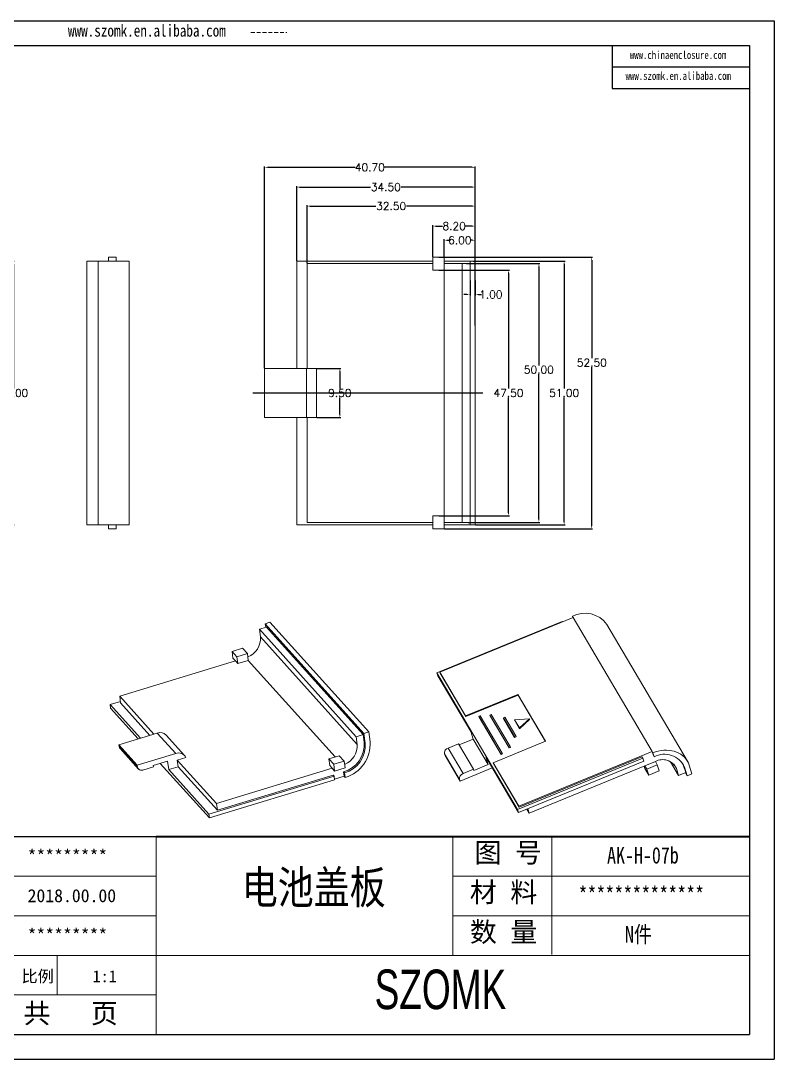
# Model space of a CAD drawing. Header units: inches. Extents: x 3379 to 5004, y 1126 to 1474.
# Drawn here: x 4613.5 to 4759.1, y 1127.3 to 1328 of the extents above; entities that cross this region are included whole.
import ezdxf

# ---------------------------------------------------------------- set-up
doc = ezdxf.new("R2010")
doc.units = ezdxf.units.IN
doc.header["$LTSCALE"] = 15
doc.linetypes.add('HIDDEN', pattern=[0.075, 0.05, -0.025])
doc.layers.add('文字', color=81, linetype='Continuous')
doc.layers.add('粗实线', color=7, linetype='Continuous', lineweight=30)
doc.layers.add('细实线', color=3, linetype='Continuous', lineweight=9)
doc.styles.get("Standard").update_dxf_attribs({"font": 'txt', "bigfont": 'gbcbig.shx'})
doc.styles.add('宋体', font='', dxfattribs={"width": 0.8, "height": 3.5})
doc.styles.add('长仿宋', font='', dxfattribs={"width": 0.7, "height": 4})
doc.styles.get('宋体').set_extended_font_data('SimSun')
doc.styles.get('长仿宋').set_extended_font_data('SimSun')
doc.dimstyles.new('2', dxfattribs={"dimtxt": 1.5, "dimasz": 0.6, "dimexe": 0.18, "dimexo": 0.0625, "dimgap": 0.09, "dimtad": 0, "dimtih": 1, "dimtoh": 1, "dimzin": 0, "dimdsep": 46, "dimtxsty": 'Standard', "dimcen": 0, "dimadec": 0, "dimazin": 2, "dimtfac": 1, "dimtofl": 0, "dimtmove": 0, "dimatfit": 3, "dimfxl": 1, "dimtolj": 1, "dimtzin": 0, "dimarcsym": 0})

# ---------------------------------------------------------------- blocks, each defined once
blk = doc.blocks.new('*D255')
at = {"color": 0, "lineweight": -2}
for p, q in [((4666.84, 1281.62), (4666.84, 1296.02)), ((4667.44, 1295.84), (4681.13, 1295.84)), ((4700.74, 1295.84), (4687.06, 1295.84)), ((4701.34, 1281.62), (4701.34, 1296.02))]:
    blk.add_line(p, q, dxfattribs=at)
at = {"color": 0}
for points in [[(4667.44, 1295.94), (4667.44, 1295.74), (4666.84, 1295.84)], [(4700.74, 1295.94), (4700.74, 1295.74), (4701.34, 1295.84)]]:
    blk.add_solid(points, dxfattribs=at)
at = {"layer": 'Defpoints', "color": 0}
for p in [(4701.34, 1295.84), (4666.84, 1281.56), (4701.34, 1281.56)]:
    blk.add_point(p, dxfattribs=at)
at = {"color": 0, "insert": (4684.09, 1295.84), "char_height": 1.5, "attachment_point": 5}
blk.add_mtext('\\A1;34.50', dxfattribs=at)
blk = doc.blocks.new('*D256')
at = {"color": 0, "lineweight": -2}
for p, q in [((4660.64, 1260.87), (4660.64, 1299.85)), ((4661.24, 1299.67), (4678.15, 1299.67)), ((4700.74, 1299.67), (4683.83, 1299.67)), ((4701.34, 1276.88), (4701.34, 1299.85))]:
    blk.add_line(p, q, dxfattribs=at)
at = {"color": 0}
for points in [[(4661.24, 1299.77), (4661.24, 1299.57), (4660.64, 1299.67)], [(4700.74, 1299.77), (4700.74, 1299.57), (4701.34, 1299.67)]]:
    blk.add_solid(points, dxfattribs=at)
at = {"layer": 'Defpoints', "color": 0}
for p in [(4660.64, 1299.67), (4701.34, 1276.81), (4660.64, 1260.81)]:
    blk.add_point(p, dxfattribs=at)
at = {"color": 0, "insert": (4680.99, 1299.67), "char_height": 1.5, "attachment_point": 5}
blk.add_mtext('\\A1;40.70', dxfattribs=at)
blk = doc.blocks.new('*D257')
at = {"color": 0, "lineweight": -2}
for p, q in [((4668.84, 1281.12), (4668.84, 1292.35)), ((4701.34, 1276.88), (4701.34, 1292.35)), ((4669.44, 1292.17), (4682.13, 1292.17)), ((4700.74, 1292.17), (4688.06, 1292.17))]:
    blk.add_line(p, q, dxfattribs=at)
at = {"color": 0}
for points in [[(4669.44, 1292.27), (4669.44, 1292.07), (4668.84, 1292.17)], [(4700.74, 1292.27), (4700.74, 1292.07), (4701.34, 1292.17)]]:
    blk.add_solid(points, dxfattribs=at)
at = {"layer": 'Defpoints', "color": 0}
for p in [(4668.84, 1292.17), (4668.84, 1281.06), (4701.34, 1276.81)]:
    blk.add_point(p, dxfattribs=at)
at = {"color": 0, "insert": (4685.09, 1292.17), "char_height": 1.5, "attachment_point": 5}
blk.add_mtext('\\A1;32.50', dxfattribs=at)
blk = doc.blocks.new('*D258')
at = {"color": 0, "lineweight": -2}
for p, q in [((4693.14, 1282.37), (4693.14, 1288.48)), ((4693.74, 1288.3), (4695.03, 1288.3)), ((4700.74, 1288.3), (4699.46, 1288.3)), ((4701.34, 1273.44), (4701.34, 1288.48))]:
    blk.add_line(p, q, dxfattribs=at)
at = {"color": 0}
for points in [[(4693.74, 1288.4), (4693.74, 1288.2), (4693.14, 1288.3)], [(4700.74, 1288.4), (4700.74, 1288.2), (4701.34, 1288.3)]]:
    blk.add_solid(points, dxfattribs=at)
at = {"layer": 'Defpoints', "color": 0}
for p in [(4693.14, 1288.3), (4693.14, 1282.31), (4701.34, 1273.37)]:
    blk.add_point(p, dxfattribs=at)
at = {"color": 0, "insert": (4697.24, 1288.3), "char_height": 1.5, "attachment_point": 5}
blk.add_mtext('\\A1;8.20', dxfattribs=at)
blk = doc.blocks.new('*D259')
at = {"color": 0, "lineweight": -2}
for p, q in [((4695.34, 1282.37), (4695.34, 1285.76)), ((4695.94, 1285.58), (4696.25, 1285.58)), ((4700.74, 1285.58), (4700.43, 1285.58)), ((4701.34, 1269.08), (4701.34, 1285.76))]:
    blk.add_line(p, q, dxfattribs=at)
at = {"color": 0}
for points in [[(4695.94, 1285.68), (4695.94, 1285.48), (4695.34, 1285.58)], [(4700.74, 1285.68), (4700.74, 1285.48), (4701.34, 1285.58)]]:
    blk.add_solid(points, dxfattribs=at)
at = {"layer": 'Defpoints', "color": 0}
for p in [(4695.34, 1285.58), (4695.34, 1282.31), (4701.34, 1269.02)]:
    blk.add_point(p, dxfattribs=at)
at = {"color": 0, "insert": (4698.34, 1285.58), "char_height": 1.5, "attachment_point": 5}
blk.add_mtext('\\A1;6.00', dxfattribs=at)
blk = doc.blocks.new('*D260')
at = {"color": 0, "lineweight": -2}
for p, q in [((4700.34, 1277.78), (4700.34, 1274.91)), ((4701.34, 1277.78), (4701.34, 1274.91)), ((4699.74, 1275.09), (4699.14, 1275.09)), ((4701.94, 1275.09), (4702.54, 1275.09))]:
    blk.add_line(p, q, dxfattribs=at)
at = {"color": 0}
for points in [[(4699.74, 1275.19), (4699.74, 1274.99), (4700.34, 1275.09)], [(4701.94, 1275.19), (4701.94, 1274.99), (4701.34, 1275.09)]]:
    blk.add_solid(points, dxfattribs=at)
at = {"layer": 'Defpoints', "color": 0}
for p in [(4700.34, 1277.84), (4701.34, 1277.84), (4701.34, 1275.09)]:
    blk.add_point(p, dxfattribs=at)
at = {"color": 0, "insert": (4704.38, 1275.09), "char_height": 1.5, "attachment_point": 5}
blk.add_mtext('\\A1;1.00', dxfattribs=at)
blk = doc.blocks.new('*D261')
at = {"color": 0, "lineweight": -2}
for p, q in [((4700.91, 1281.56), (4718.69, 1281.56)), ((4718.51, 1280.96), (4718.51, 1256.9)), ((4718.51, 1231.16), (4718.51, 1255.22)), ((4701.41, 1230.56), (4718.69, 1230.56))]:
    blk.add_line(p, q, dxfattribs=at)
at = {"color": 0}
for points in [[(4718.41, 1280.96), (4718.61, 1280.96), (4718.51, 1281.56)], [(4718.41, 1231.16), (4718.61, 1231.16), (4718.51, 1230.56)]]:
    blk.add_solid(points, dxfattribs=at)
at = {"layer": 'Defpoints', "color": 0}
for p in [(4700.84, 1281.56), (4718.51, 1281.56), (4701.34, 1230.56)]:
    blk.add_point(p, dxfattribs=at)
at = {"color": 0, "insert": (4718.51, 1256.06), "char_height": 1.5, "attachment_point": 5}
blk.add_mtext('\\A1;51.00', dxfattribs=at)
blk = doc.blocks.new('*D262')
at = {"color": 0, "lineweight": -2}
for p, q in [((4694.31, 1282.31), (4724.02, 1282.31)), ((4723.84, 1281.71), (4723.84, 1262.76)), ((4723.84, 1230.41), (4723.84, 1261.08)), ((4695.41, 1229.81), (4724.02, 1229.81))]:
    blk.add_line(p, q, dxfattribs=at)
at = {"color": 0}
for points in [[(4723.74, 1281.71), (4723.94, 1281.71), (4723.84, 1282.31)], [(4723.74, 1230.41), (4723.94, 1230.41), (4723.84, 1229.81)]]:
    blk.add_solid(points, dxfattribs=at)
at = {"layer": 'Defpoints', "color": 0}
for p in [(4694.24, 1282.31), (4723.84, 1282.31), (4695.34, 1229.81)]:
    blk.add_point(p, dxfattribs=at)
at = {"color": 0, "insert": (4723.84, 1261.92), "char_height": 1.5, "attachment_point": 5}
blk.add_mtext('\\A1;52.50', dxfattribs=at)
blk = doc.blocks.new('*D263')
at = {"color": 0, "lineweight": -2}
for p, q in [((4699.66, 1281.06), (4713.82, 1281.06)), ((4713.64, 1280.46), (4713.64, 1261.39)), ((4713.64, 1231.66), (4713.64, 1259.71)), ((4699.96, 1231.06), (4713.82, 1231.06))]:
    blk.add_line(p, q, dxfattribs=at)
at = {"color": 0}
for points in [[(4713.54, 1280.46), (4713.74, 1280.46), (4713.64, 1281.06)], [(4713.54, 1231.66), (4713.74, 1231.66), (4713.64, 1231.06)]]:
    blk.add_solid(points, dxfattribs=at)
at = {"layer": 'Defpoints', "color": 0}
for p in [(4699.59, 1281.06), (4699.89, 1231.06), (4713.64, 1231.06)]:
    blk.add_point(p, dxfattribs=at)
at = {"color": 0, "insert": (4713.64, 1260.55), "char_height": 1.5, "attachment_point": 5}
blk.add_mtext('\\A1;50.00', dxfattribs=at)
blk = doc.blocks.new('*D264')
at = {"color": 0, "lineweight": -2}
for p, q in [((4694.31, 1279.81), (4707.95, 1279.81)), ((4707.77, 1279.21), (4707.77, 1256.9)), ((4707.77, 1232.91), (4707.77, 1255.22)), ((4694.31, 1232.31), (4707.95, 1232.31))]:
    blk.add_line(p, q, dxfattribs=at)
at = {"color": 0}
for points in [[(4707.67, 1279.21), (4707.87, 1279.21), (4707.77, 1279.81)], [(4707.67, 1232.91), (4707.87, 1232.91), (4707.77, 1232.31)]]:
    blk.add_solid(points, dxfattribs=at)
at = {"layer": 'Defpoints', "color": 0}
for p in [(4694.24, 1279.81), (4707.77, 1279.81), (4694.24, 1232.31)]:
    blk.add_point(p, dxfattribs=at)
at = {"color": 0, "insert": (4707.77, 1256.06), "char_height": 1.5, "attachment_point": 5}
blk.add_mtext('\\A1;47.50', dxfattribs=at)
blk = doc.blocks.new('*D265')
at = {"color": 0, "lineweight": -2}
for p, q in [((4670.71, 1260.81), (4675.37, 1260.81)), ((4675.19, 1260.21), (4675.19, 1256.9)), ((4675.19, 1251.91), (4675.19, 1255.22)), ((4670.71, 1251.31), (4675.37, 1251.31))]:
    blk.add_line(p, q, dxfattribs=at)
at = {"color": 0}
for points in [[(4675.09, 1260.21), (4675.29, 1260.21), (4675.19, 1260.81)], [(4675.09, 1251.91), (4675.29, 1251.91), (4675.19, 1251.31)]]:
    blk.add_solid(points, dxfattribs=at)
at = {"layer": 'Defpoints', "color": 0}
for p in [(4670.64, 1260.81), (4675.19, 1260.81), (4670.64, 1251.31)]:
    blk.add_point(p, dxfattribs=at)
at = {"color": 0, "insert": (4675.19, 1256.06), "char_height": 1.5, "attachment_point": 5}
blk.add_mtext('\\A1;9.50', dxfattribs=at)
blk = doc.blocks.new('*D268')
at = {"color": 0, "lineweight": -2}
for p, q in [((4590.94, 1281.56), (4612.28, 1281.56)), ((4612.1, 1280.96), (4612.1, 1256.9)), ((4612.1, 1231.16), (4612.1, 1255.22)), ((4596.53, 1230.56), (4612.28, 1230.56))]:
    blk.add_line(p, q, dxfattribs=at)
at = {"color": 0}
for points in [[(4612, 1280.96), (4612.2, 1280.96), (4612.1, 1281.56)], [(4612, 1231.16), (4612.2, 1231.16), (4612.1, 1230.56)]]:
    blk.add_solid(points, dxfattribs=at)
at = {"layer": 'Defpoints', "color": 0}
for p in [(4590.88, 1281.56), (4596.47, 1230.56), (4612.1, 1230.56)]:
    blk.add_point(p, dxfattribs=at)
at = {"color": 0, "insert": (4612.1, 1256.06), "char_height": 1.5, "attachment_point": 5}
blk.add_mtext('\\A1;51.00', dxfattribs=at)

msp = doc.modelspace()

# ---------------------------------------------------------------- linework, layer by layer
for p, q in [((4475.316, 1327.984), (4759.104, 1327.984)), ((4759.104, 1327.984), (4759.104, 1127.325)), ((4482.659, 1323.206), (4754.326, 1323.206)), ((4727.784, 1323.206), (4727.784, 1314.912)), ((4754.326, 1323.206), (4754.326, 1132.103)), ((4727.784, 1319.059), (4754.326, 1319.059)), ((4727.784, 1314.912), (4754.326, 1314.912)), ((4639.665, 1170.324), (4582.334, 1170.324)), ((4482.659, 1132.103), (4754.326, 1132.103)), ((4475.316, 1127.325), (4759.104, 1127.325))]:
    msp.add_line(p, q)
at = {"color": 7, "linetype": 'HIDDEN', "lineweight": 0}
msp.add_line((4658.001, 1325.737), (4664.913, 1325.737), dxfattribs=at)
at = {"color": 7, "linetype": 'Continuous', "lineweight": 15}
for p, q in [((4630.488, 1282.306), (4630.488, 1281.556)), ((4630.488, 1282.306), (4631.988, 1282.306)), ((4631.988, 1282.306), (4631.988, 1281.556)), ((4693.144, 1282.306), (4695.344, 1282.306)), ((4693.144, 1279.806), (4693.144, 1282.306)), ((4695.344, 1282.306), (4695.344, 1279.806)), ((4626.274, 1281.556), (4626.274, 1230.556)), ((4626.274, 1281.556), (4628.488, 1281.556)), ((4628.488, 1281.556), (4628.488, 1230.556)), ((4628.488, 1281.556), (4634.488, 1281.556)), ((4634.488, 1281.556), (4634.488, 1281.056)), ((4634.488, 1281.056), (4634.488, 1231.056)), ((4693.144, 1281.556), (4666.844, 1281.556)), ((4666.844, 1260.806), (4666.844, 1281.556)), ((4668.844, 1260.806), (4668.844, 1281.056)), ((4668.844, 1281.056), (4693.144, 1281.056)), ((4700.344, 1281.556), (4695.344, 1281.556)), ((4695.344, 1281.056), (4698.844, 1281.056)), ((4698.844, 1281.056), (4700.344, 1281.056)), ((4698.844, 1281.056), (4698.844, 1231.056)), ((4700.344, 1230.556), (4700.344, 1281.556)), ((4700.344, 1281.556), (4701.344, 1281.556)), ((4701.344, 1281.556), (4701.344, 1230.556)), ((4695.344, 1279.806), (4693.144, 1279.806)), ((4695.344, 1232.306), (4695.344, 1279.806)), ((4660.644, 1260.806), (4660.644, 1251.306)), ((4660.644, 1260.806), (4668.707, 1260.806)), ((4668.707, 1251.306), (4668.707, 1260.806)), ((4668.707, 1260.806), (4670.644, 1260.806)), ((4670.644, 1260.806), (4670.644, 1251.306)), ((4660.644, 1251.306), (4668.707, 1251.306)), ((4666.844, 1230.556), (4666.844, 1251.306)), ((4670.644, 1251.306), (4668.707, 1251.306)), ((4668.844, 1231.056), (4668.844, 1251.306)), ((4693.144, 1232.306), (4693.144, 1229.806)), ((4695.344, 1232.306), (4693.144, 1232.306)), ((4695.344, 1229.806), (4695.344, 1232.306)), ((4626.274, 1230.556), (4628.488, 1230.556)), ((4628.488, 1230.556), (4634.488, 1230.556)), ((4630.488, 1229.806), (4630.488, 1230.556)), ((4631.988, 1229.806), (4631.988, 1230.556)), ((4634.488, 1230.556), (4634.488, 1231.056)), ((4693.144, 1230.556), (4666.844, 1230.556)), ((4668.844, 1231.056), (4693.144, 1231.056)), ((4695.344, 1231.056), (4698.844, 1231.056)), ((4700.344, 1230.556), (4695.344, 1230.556)), ((4698.844, 1231.056), (4700.344, 1231.056)), ((4700.344, 1230.556), (4701.344, 1230.556)), ((4630.488, 1229.806), (4631.988, 1229.806)), ((4693.144, 1229.806), (4695.344, 1229.806)), ((4720.256, 1212.655), (4694.5, 1202.088)), ((4720.104, 1212.914), (4720.256, 1212.655)), ((4720.195, 1212.63), (4720.104, 1212.914)), ((4735.52, 1186.767), (4720.256, 1212.655)), ((4659.626, 1210.408), (4661.006, 1210.828)), ((4659.626, 1210.408), (4678.327, 1189.646)), ((4659.829, 1208.924), (4659.626, 1210.408)), ((4660.76, 1211.468), (4661.679, 1211.748)), ((4660.853, 1210.781), (4660.76, 1211.468)), ((4679.835, 1190.291), (4660.76, 1211.468)), ((4679.707, 1190.066), (4661.006, 1210.828)), ((4661.679, 1211.748), (4680.755, 1190.572)), ((4693.937, 1202.004), (4718.129, 1211.93)), ((4718.129, 1211.93), (4718.199, 1211.811)), ((4742.319, 1184.948), (4726.75, 1211.354)), ((4678.53, 1188.162), (4659.829, 1208.924)), ((4654.355, 1206.115), (4656.378, 1206.731)), ((4655.29, 1205.077), (4654.355, 1206.115)), ((4654.355, 1206.115), (4654.532, 1204.817)), ((4656.378, 1206.731), (4657.313, 1205.693)), ((4632.647, 1197.491), (4654.999, 1204.298)), ((4654.999, 1204.298), (4654.532, 1204.817)), ((4655.467, 1203.779), (4654.999, 1204.298)), ((4657.313, 1205.693), (4655.29, 1205.077)), ((4655.29, 1205.077), (4655.467, 1203.779)), ((4657.491, 1204.395), (4655.467, 1203.779)), ((4657.313, 1205.693), (4657.491, 1204.395)), ((4693.937, 1202.004), (4709.506, 1175.598)), ((4693.937, 1202.004), (4694.134, 1201.39)), ((4699.461, 1193.674), (4694.5, 1202.088)), ((4694.549, 1201.934), (4694.5, 1202.088)), ((4694.134, 1201.39), (4700.468, 1190.647)), ((4699.51, 1193.52), (4694.549, 1201.934)), ((4632.79, 1196.447), (4630.798, 1195.84)), ((4639.265, 1190.144), (4632.647, 1197.491)), ((4632.825, 1196.193), (4632.647, 1197.491)), ((4638.487, 1189.907), (4632.825, 1196.193)), ((4709.579, 1197.825), (4699.461, 1193.674)), ((4709.629, 1197.672), (4699.51, 1193.52)), ((4714.922, 1188.765), (4709.579, 1197.825)), ((4709.629, 1197.672), (4709.579, 1197.825)), ((4714.889, 1188.751), (4709.629, 1197.672)), ((4630.892, 1195.148), (4630.798, 1195.84)), ((4636.647, 1189.347), (4630.798, 1195.84)), ((4636.232, 1189.22), (4630.892, 1195.148)), ((4704.44, 1193.948), (4704.164, 1193.835)), ((4708.103, 1187.735), (4704.44, 1193.948)), ((4699.51, 1193.52), (4699.461, 1193.674)), ((4702.295, 1193.711), (4702.019, 1193.598)), ((4702.019, 1193.598), (4706.293, 1186.35)), ((4702.019, 1193.598), (4702.068, 1193.445)), ((4702.068, 1193.445), (4706.342, 1186.196)), ((4706.569, 1186.463), (4702.295, 1193.711)), ((4704.164, 1193.835), (4704.213, 1193.682)), ((4704.164, 1193.835), (4707.827, 1187.622)), ((4704.213, 1193.682), (4707.877, 1187.469)), ((4707.043, 1193.409), (4706.767, 1193.296)), ((4706.767, 1193.296), (4706.816, 1193.142)), ((4706.767, 1193.296), (4708.904, 1189.671)), ((4706.816, 1193.142), (4708.953, 1189.518)), ((4709.18, 1189.785), (4707.043, 1193.409)), ((4711.791, 1193.106), (4708.943, 1192.902)), ((4708.943, 1192.902), (4708.992, 1192.749)), ((4708.943, 1192.902), (4709.859, 1191.349)), ((4708.992, 1192.749), (4709.908, 1191.196)), ((4709.859, 1191.349), (4711.791, 1193.106)), ((4709.908, 1191.196), (4711.84, 1192.953)), ((4711.791, 1193.106), (4711.84, 1192.953)), ((4632.501, 1188.084), (4639.918, 1190.343)), ((4643.472, 1186.398), (4639.918, 1190.343)), ((4645.194, 1186.006), (4641.641, 1189.95)), ((4678.327, 1189.646), (4679.707, 1190.066)), ((4679.707, 1190.066), (4679.91, 1188.583)), ((4679.835, 1190.291), (4680.755, 1190.572)), ((4680.097, 1188.375), (4679.835, 1190.291)), ((4680.755, 1190.572), (4681.017, 1188.655)), ((4700.468, 1190.647), (4700.936, 1189.19)), ((4709.859, 1191.349), (4709.908, 1191.196)), ((4632.501, 1188.084), (4636.054, 1184.14)), ((4632.549, 1187.735), (4632.501, 1188.084)), ((4678.53, 1188.162), (4678.327, 1189.646)), ((4679.91, 1188.583), (4680.097, 1188.375)), ((4698.102, 1188.289), (4696.078, 1187.458)), ((4701.002, 1183.37), (4698.102, 1188.289)), ((4700.936, 1189.19), (4698.226, 1188.079)), ((4703.836, 1184.272), (4700.936, 1189.19)), ((4704.803, 1184.613), (4714.922, 1188.765)), ((4708.904, 1189.671), (4709.18, 1189.785)), ((4708.904, 1189.671), (4708.953, 1189.518)), ((4708.953, 1189.518), (4709.229, 1189.631)), ((4709.18, 1189.785), (4709.229, 1189.631)), ((4632.549, 1187.735), (4636.102, 1183.79)), ((4632.726, 1187.346), (4636.279, 1183.401)), ((4636.054, 1184.14), (4643.472, 1186.398)), ((4675.08, 1185.97), (4673.056, 1185.354)), ((4676.015, 1184.932), (4675.08, 1185.97)), ((4698.305, 1181.394), (4695.405, 1186.313)), ((4695.405, 1186.313), (4695.504, 1186.003)), ((4698.404, 1181.085), (4695.504, 1186.003)), ((4696.078, 1187.458), (4698.979, 1182.54)), ((4706.293, 1186.35), (4706.569, 1186.463)), ((4706.293, 1186.35), (4706.342, 1186.196)), ((4706.342, 1186.196), (4706.618, 1186.309)), ((4706.569, 1186.463), (4706.618, 1186.309)), ((4707.827, 1187.622), (4708.103, 1187.735)), ((4707.827, 1187.622), (4707.877, 1187.469)), ((4707.877, 1187.469), (4708.152, 1187.582)), ((4708.103, 1187.735), (4708.152, 1187.582)), ((4735.52, 1186.767), (4709.764, 1176.2)), ((4735.767, 1185.999), (4735.52, 1186.767)), ((4735.673, 1186.508), (4735.52, 1186.767)), ((4735.919, 1185.74), (4735.673, 1186.508)), ((4735.767, 1185.999), (4735.919, 1185.74)), ((4636.102, 1183.79), (4636.054, 1184.14)), ((4641.888, 1184.921), (4639.128, 1184.081)), ((4639.128, 1184.081), (4639.164, 1183.821)), ((4649.968, 1173.971), (4640.488, 1184.495)), ((4642.112, 1183.28), (4641.888, 1184.921)), ((4645.43, 1185.642), (4643.775, 1185.138)), ((4651.349, 1176.73), (4643.775, 1185.138)), ((4643.775, 1185.138), (4643.952, 1183.84)), ((4673.056, 1185.354), (4673.991, 1184.316)), ((4673.056, 1185.354), (4673.233, 1184.056)), ((4673.233, 1184.056), (4673.701, 1183.536)), ((4673.991, 1184.316), (4676.015, 1184.932)), ((4673.991, 1184.316), (4674.168, 1183.017)), ((4676.015, 1184.932), (4676.192, 1183.634)), ((4703.836, 1184.272), (4701.076, 1183.139)), ((4703.369, 1185.728), (4709.703, 1174.984)), ((4703.369, 1185.728), (4703.836, 1184.272)), ((4704.853, 1184.46), (4704.803, 1184.613)), ((4709.764, 1176.2), (4704.803, 1184.613)), ((4709.813, 1176.046), (4704.853, 1184.46)), ((4709.506, 1175.598), (4733.699, 1185.524)), ((4733.896, 1184.91), (4709.703, 1174.984)), ((4733.546, 1185.783), (4709.813, 1176.046)), ((4711.76, 1174.846), (4734.112, 1184.017)), ((4733.699, 1185.524), (4733.546, 1185.783)), ((4733.896, 1184.91), (4733.699, 1185.524)), ((4734.1, 1183.512), (4733.959, 1183.954)), ((4734.112, 1184.017), (4736.136, 1184.847)), ((4734.112, 1184.017), (4734.494, 1183.37)), ((4734.494, 1183.37), (4736.518, 1184.2)), ((4736.518, 1184.2), (4736.136, 1184.847)), ((4736.887, 1183.048), (4736.518, 1184.2)), ((4740.64, 1182.165), (4739.074, 1184.82)), ((4742.02, 1182.731), (4741.597, 1184.047)), ((4741.597, 1184.047), (4741.75, 1183.788)), ((4743.215, 1182.465), (4742.67, 1184.165)), ((4639.164, 1183.821), (4637.14, 1183.205)), ((4643.952, 1183.84), (4642.112, 1183.28)), ((4649.873, 1174.664), (4642.112, 1183.28)), ((4651.526, 1175.432), (4643.952, 1183.84)), ((4674.065, 1182.031), (4649.873, 1174.664)), ((4651.349, 1176.73), (4673.701, 1183.536)), ((4673.878, 1182.238), (4651.526, 1175.432)), ((4673.701, 1183.536), (4674.168, 1183.017)), ((4674.065, 1182.031), (4673.878, 1182.238)), ((4674.065, 1182.031), (4674.16, 1181.338)), ((4676.02, 1181.989), (4674.149, 1181.419)), ((4674.168, 1183.017), (4676.192, 1183.634)), ((4675.902, 1182.854), (4676.02, 1181.989)), ((4675.902, 1182.854), (4676.089, 1182.647)), ((4676.207, 1181.781), (4676.02, 1181.989)), ((4676.089, 1182.647), (4676.207, 1181.781)), ((4698.404, 1181.085), (4704.606, 1183.629)), ((4701.002, 1183.37), (4698.979, 1182.54)), ((4701.076, 1183.139), (4701.002, 1183.37)), ((4734.1, 1183.512), (4734.863, 1182.218)), ((4734.863, 1182.218), (4734.494, 1183.37)), ((4734.863, 1182.218), (4736.887, 1183.048)), ((4740.218, 1183.481), (4740.64, 1182.165)), ((4740.64, 1182.165), (4742.02, 1182.731)), ((4741.75, 1183.788), (4742.295, 1182.088)), ((4741.936, 1182.697), (4742.295, 1182.088)), ((4742.295, 1182.088), (4743.215, 1182.465)), ((4649.968, 1173.971), (4674.16, 1181.338)), ((4698.305, 1181.394), (4698.404, 1181.085)), ((4651.526, 1175.432), (4651.349, 1176.73)), ((4709.813, 1176.046), (4709.764, 1176.2)), ((4649.968, 1173.971), (4649.873, 1174.664)), ((4709.506, 1175.598), (4709.703, 1174.984)), ((4711.294, 1175.637), (4711.76, 1174.846)), ((4711.481, 1175.714), (4711.76, 1174.846))]:
    msp.add_line(p, q, dxfattribs=at)
at = {"color": 1}
msp.add_line((4702.788, 1256.056), (4658.391, 1256.056), dxfattribs=at)
at = {"color": 8, "linetype": 'Continuous', "lineweight": 15}
for p, q in [((4674.301, 1185.733), (4657.491, 1204.395)), ((4739.712, 1184.338), (4740.218, 1183.481))]:
    msp.add_line(p, q, dxfattribs=at)
at = {"color": 7, "linetype": 'Continuous', "lineweight": 15, "flags": 128}
for points in [[(4742.67, 1184.165), (4742.51, 1184.581), (4742.304, 1184.973), (4742.055, 1185.34), (4741.763, 1185.677), (4741.433, 1185.981), (4741.065, 1186.251), (4740.665, 1186.484), (4740.234, 1186.678), (4739.777, 1186.831), (4739.298, 1186.942), (4738.8, 1187.01), (4738.288, 1187.034), (4737.767, 1187.015), (4737.24, 1186.952), (4736.712, 1186.845), (4736.189, 1186.697), (4735.673, 1186.508)], [(4741.597, 1184.047), (4741.455, 1184.414), (4741.378, 1184.568)]]:
    msp.add_lwpolyline(points, dxfattribs=at)
at = {"color": 7, "linetype": 'Continuous', "lineweight": 15}
for centre, radius, start, end in [((4722.528, 1208.303), 5.209, 35.86036, 117.73229), ((4655.977, 1208.642), 3.862, 291.63956, 4.19216), ((4640.48, 1188.832), 1.612, 43.93281, 110.39599), ((4674.372, 1188.191), 5.552, 285.99818, 4.04087), ((4674.559, 1187.984), 5.552, 285.99818, 4.04087), ((4674.678, 1187.88), 3.862, 291.63956, 4.19216), ((4674.369, 1188.187), 6.664, 286.01311, 4.02594), ((4633.264, 1187.825), 0.72, 187.17656, 221.6973), ((4644.033, 1184.937), 1.565, 26.78707, 111.0093), ((4696.389, 1186.505), 1.003, 108.06445, 191.00851), ((4737.938, 1182.085), 4.176, 24.07547, 118.90681), ((4737.552, 1182.299), 2.916, 23.91775, 119.06453), ((4636.856, 1183.914), 0.764, 189.28165, 291.87871), ((4699.29, 1181.586), 1.003, 108.06445, 191.00851)]:
    msp.add_arc(centre, radius, start, end, dxfattribs=at)
at = {"layer": '粗实线', "color": 7, "lineweight": 40}
msp.add_line((4754.326, 1170.324), (4639.665, 1170.324), dxfattribs=at)
at = {"layer": '细实线', "color": 7}
for p, q in [((4639.665, 1170.324), (4639.665, 1132.103)), ((4696.996, 1170.324), (4696.996, 1147.391)), ((4716.106, 1170.324), (4716.106, 1147.552)), ((4639.665, 1162.68), (4582.334, 1162.68)), ((4754.326, 1162.68), (4696.996, 1162.68)), ((4639.665, 1155.035), (4582.334, 1155.035)), ((4754.326, 1155.035), (4696.996, 1155.035)), ((4754.326, 1147.391), (4582.334, 1147.391)), ((4620.554, 1147.391), (4620.554, 1139.747)), ((4639.665, 1139.747), (4582.334, 1139.747))]:
    msp.add_line(p, q, dxfattribs=at)

# ---------------------------------------------------------------- texts
at = {"char_height": 2.5139, "width": 1428.77457, "attachment_point": 1}
for s, insert in [('{\\fSimHei|b0|i0|c134|p49;*********}', (4614.853, 1167.831)), ('{\\fSimHei|b0|i0|c134|p49;2018.00.00}', (4614.853, 1160.187)), ('{\\fSimHei|b0|i0|c134|p49;*********}', (4614.853, 1152.543))]:
    msp.add_mtext(s, dxfattribs=dict(at, insert=insert))
at = {"layer": '文字', "color": 0, "attachment_point": 1, "style": '宋体'}
for s, insert, char_height, width in [('www.szomk.en.alibaba.com', (4622.646, 1327.252), 2.3357, 41.03606), ('www.chinaenclosure.com', (4731.204, 1322.156), 1.55714, 27.35737), ('www.szomk.en.alibaba.com', (4730.39, 1318.123), 1.55714, 27.35737), ('{\\H1.111x;AK-H-07b}', (4726.801, 1168.327), 2.86654, 33.14048), ('电池盖板', (4656.23, 1163.725), 6.3701, 81.43943), ('{\\H1.111x;**************}', (4721.287, 1160.683), 2.86654, 33.14048), ('{\\H1.111x;N件}', (4730.269, 1153.039), 2.86654, 33.14048)]:
    msp.add_mtext(s, dxfattribs=dict(at, insert=insert, char_height=char_height, width=width))
at = {"layer": '粗实线', "insert": (4681.894, 1144.654), "char_height": 7.64412, "width": 85.72123, "attachment_point": 1, "style": '长仿宋'}
msp.add_mtext('{\\fSTXinwei|b0|i0|c134|p2;SZOMK}', dxfattribs=at)
at = {"layer": '细实线', "color": 7, "attachment_point": 1}
for s, insert, char_height, width in [('{\\fSimSun|b0|i0|c134|p54;图 号}', (4701.198, 1169.163), 3.82206, 19.1103), ('{\\fSimSun|b0|i0|c134|p54;材 料   }', (4700.292, 1161.519), 3.82206, 19.1103), ('{\\fSimSun|b0|i0|c134|p54;数 量}', (4700.311, 1153.837), 3.82206, 17.26855), ('{\\fSimSun|b0|i0|c134|p54;比例}', (4613.675, 1144.496), 2.29324, 10.06659), ('{\\fSimSun|b0|i0|c134|p54;1:1}', (4627.41, 1144.496), 2.29324, 10.06659), ('{\\fSimSun|b0|i0|c134|p54; 共   页}', (4611.467, 1138.109), 3.82206, 28.66545)]:
    msp.add_mtext(s, dxfattribs=dict(at, insert=insert, char_height=char_height, width=width))

# ---------------------------------------------------------------- dimensions: what is measured, and where the dimension line sits
for base, p1, p2, picture, middle in [((4660.644, 1299.673), (4701.344, 1276.814), (4660.644, 1260.806), '*D256', (4680.994, 1299.673)), ((4701.344, 1295.841), (4666.844, 1281.556), (4701.344, 1281.556), '*D255', (4684.094, 1295.841))]:
    dim = msp.add_linear_dim(base=base, p1=p1, p2=p2, dimstyle='2')
    dim.commit()
    dim.dimension.update_dxf_attribs({"geometry": picture, "text_midpoint": middle, "dimtype": 160})
for base, p1, p2, picture, middle in [((4668.844, 1292.167), (4701.344, 1276.814), (4668.844, 1281.056), '*D257', (4685.094, 1292.167)), ((4693.144, 1288.303), (4701.344, 1273.375), (4693.144, 1282.306), '*D258', (4697.244, 1288.303)), ((4695.344, 1285.581), (4701.344, 1269.021), (4695.344, 1282.306), '*D259', (4698.344, 1285.581)), ((4701.344, 1275.085), (4700.344, 1277.842), (4701.344, 1277.842), '*D260', (4704.384, 1275.085))]:
    dim = msp.add_linear_dim(base=base, p1=p1, p2=p2, dimstyle='2')
    dim.commit()
    dim.dimension.update_dxf_attribs({"geometry": picture, "text_midpoint": middle})
for base, p1, p2, picture, middle in [((4723.836, 1282.306), (4695.344, 1229.806), (4694.244, 1282.306), '*D262', (4723.836, 1261.921)), ((4713.645, 1231.056), (4699.594, 1281.056), (4699.894, 1231.056), '*D263', (4713.645, 1260.55)), ((4718.511, 1281.556), (4701.344, 1230.556), (4700.844, 1281.556), '*D261', (4718.511, 1256.056))]:
    dim = msp.add_linear_dim(base=base, p1=p1, p2=p2, angle=90, dimstyle='2')
    dim.commit()
    dim.dimension.update_dxf_attribs({"geometry": picture, "text_midpoint": middle, "dimtype": 160})
for base, p1, p2, picture, middle in [((4612.1, 1230.556), (4590.878, 1281.556), (4596.472, 1230.556), '*D268', (4612.1, 1256.056)), ((4707.771, 1279.806), (4694.244, 1232.306), (4694.244, 1279.806), '*D264', (4707.771, 1256.056)), ((4675.193, 1260.806), (4670.644, 1251.306), (4670.644, 1260.806), '*D265', (4675.193, 1256.056))]:
    dim = msp.add_linear_dim(base=base, p1=p1, p2=p2, angle=90, dimstyle='2')
    dim.commit()
    dim.dimension.update_dxf_attribs({"geometry": picture, "text_midpoint": middle})

doc.saveas('drawing.dxf')
